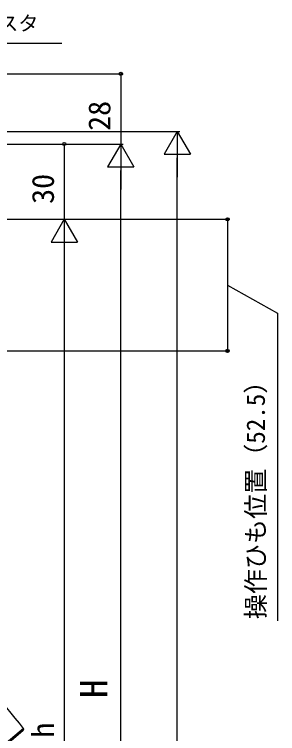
# Model space of a CAD drawing. Units: millimetres, scale not verified. Extents: x -525 to 525, y -783 to 777.
# Drawn here: x -46.4 to 58.5, y 212.3 to 499.1 of the extents above; entities that cross this region are included whole.
import ezdxf
from ezdxf.enums import TextEntityAlignment as Align

# ---------------------------------------------------------------- set-up
doc = ezdxf.new("R2010")
doc.units = ezdxf.units.MM
doc.header["$LTSCALE"] = 4
doc.layers.add('0-5_YKK_13', color=4, linetype='Continuous')
doc.layers.add('0-7_YKK_D', color=6, linetype='Continuous')
doc.styles.add('ＭＳ ゴシック', font='')
doc.styles.get('ＭＳ ゴシック').set_extended_font_data('MS Gothic')

msp = doc.modelspace()

# ---------------------------------------------------------------- linework, layer by layer
at = {"layer": '0-5_YKK_13'}
for p, q in [((-42.776, 214.358), (-55.816, 203.416)), ((-55.12, 203.363), (-42.845, 213.663))]:
    msp.add_line(p, q, dxfattribs=at)
for centre, radius, start, end in [((-1453.266, -914.341), 1806.5, 38.66742, 40), ((-43.167, 214.046), 0.5, 310, 38.66742)]:
    msp.add_arc(centre, radius, start, end, dxfattribs=at)
at = {"layer": '0-7_YKK_D'}
for p, q in [((-299, 475.4), (-3, 475.4)), ((-4, 475.4), (-4, 447.4)), ((-201, 452.4), (19.5, 452.4)), ((18.5, 452.4), (13.25, 443.307)), ((18.5, 452.4), (23.75, 443.307)), ((18.5, 452.4), (18.5, 434.213)), ((-272.5, 447.4), (-3, 447.4)), ((-205.999, 447.4), (-25.5, 447.4)), ((-205.999, 447.4), (-3, 447.4)), ((-26.5, 447.4), (-26.5, 417.4)), ((-4, 447.4), (-9.25, 438.307)), ((-4, 447.4), (1.25, 438.307)), ((-4, 447.4), (-4, 429.213)), ((13.25, 443.307), (23.75, 443.307)), ((18.5, -18.1), (18.5, 441.9)), ((-9.25, 438.307), (1.25, 438.307)), ((-4, -42.1), (-4, 436.9)), ((-205.999, 417.4), (-25.5, 417.4)), ((-205.999, 417.4), (-25.5, 417.4)), ((-171, 417.4), (39.5, 417.4)), ((-26.5, 417.4), (-31.75, 408.307)), ((-26.5, 417.4), (-21.25, 408.307)), ((-26.5, 417.4), (-26.5, 399.213)), ((38.5, 417.4), (38.5, 364.9)), ((-31.75, 408.307), (-21.25, 408.307)), ((-26.5, 406.9), (-26.5, -27.1)), ((-177.509, 364.9), (39.5, 364.9))]:
    msp.add_line(p, q, dxfattribs=at)
for points in [[(-173, 437.404), (-170.792, 438.68), (-86.127, 487.599), (-27.523, 487.599)], [(38.5, 391.15), (58.5, 379.916), (58.5, 257.257)]]:
    msp.add_lwpolyline(points, dxfattribs=at)
for centre in [(-4, 475.4), (-26.5, 447.4), (38.5, 417.4), (38.5, 364.9)]:
    msp.add_circle(centre, 0.637, dxfattribs=at)

# ---------------------------------------------------------------- texts
at = {"layer": '0-7_YKK_D', "style": 'ＭＳ ゴシック'}
msp.add_text('ラフォレスタ', height=5.865, dxfattribs=at).set_placement((-84.827, 490.831), align=Align.BOTTOM_LEFT)
for s, height, p in [('28', 8.798, (-5.5, 452.639)), ('30', 8.798, (-28, 423.536)), ('操作ひも位置（52.5）', 7.331, (55.636, 257.905)), ('H', 11, (-6, 226.443)), ('h', 8.798, (-28, 210.644))]:
    msp.add_text(s, height=height, rotation=90, dxfattribs=at).set_placement(p, align=Align.BOTTOM_LEFT)

doc.saveas('drawing.dxf')
